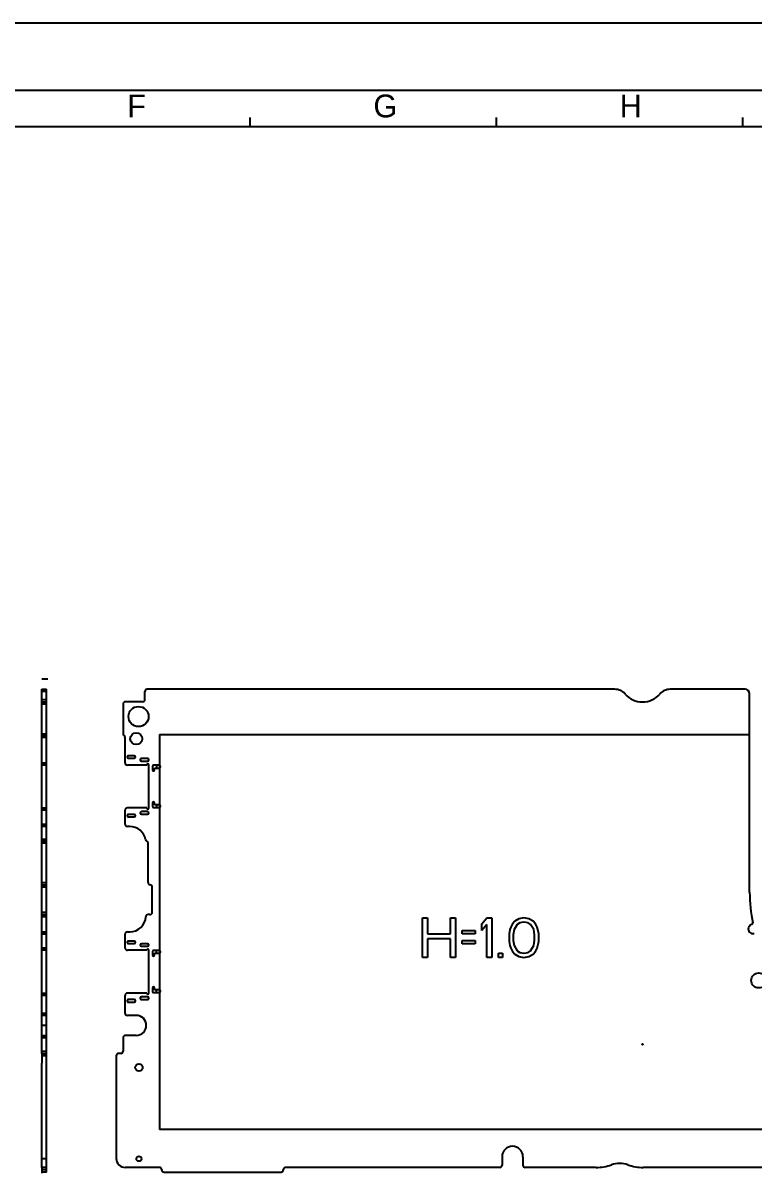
# Model space of a CAD drawing. Header units: millimetres. Extents: x 0 to 594, y 0 to 420.
# Drawn here: x 300.6 to 460.9, y 167.9 to 420 of the extents above; entities that cross this region are included whole.
import ezdxf

# ---------------------------------------------------------------- set-up
doc = ezdxf.new("R2010")
doc.units = ezdxf.units.MM
doc.header["$LTSCALE"] = 32.67
doc.layers.get('0').update_dxf_attribs({"linetype": 'CONTINUOUS'})
doc.styles.add('TEXTSTYLE_2', font='txt')

msp = doc.modelspace()

# ---------------------------------------------------------------- linework, layer by layer
at = {"color": 7, "linetype": 'CONTINUOUS'}
for p, q in [((0, 420), (594, 420)), ((20.42, 405.31), (571.42, 405.31)), ((350.42, 397.31), (350.42, 399.31)), ((404.42, 397.31), (404.42, 399.31)), ((458.42, 397.31), (458.42, 399.31)), ((26.42, 397.31), (564.92, 397.31)), ((304.74, 224.55), (304.74, 273.93)), ((304.74, 273.93), (305.74, 273.93)), ((305.74, 168.1), (305.74, 273.93)), ((327.31, 271.7), (327.31, 273.43)), ((430.34, 273.93), (327.81, 273.93)), ((458.91, 273.93), (442.47, 273.93)), ((459.91, 264.03), (459.91, 272.93)), ((304.74, 271.2), (305.74, 271.2)), ((322.51, 270.7), (322.51, 264.2)), ((326.81, 271.2), (323.01, 271.2)), ((322.96, 257.83), (322.96, 263.38)), ((330.49, 264.03), (330.49, 177.4)), ((330.49, 264.03), (459.91, 264.03)), ((459.91, 229.43), (459.91, 264.03)), ((305.74, 257.33), (304.74, 257.33)), ((327.7, 257.33), (323.46, 257.33)), ((324.97, 259.35), (323.67, 259.35)), ((323.67, 258.8), (324.97, 258.8)), ((327.87, 258.75), (326.57, 258.75)), ((326.57, 258.2), (327.87, 258.2)), ((328.2, 247.93), (328.2, 257.33)), ((330.45, 257.27), (329.2, 257.27)), ((329.86, 257.27), (329.86, 256.67)), ((328.97, 257.04), (328.97, 256.25)), ((329.42, 256.25), (329.42, 256.67)), ((329.42, 256.67), (330.45, 256.67)), ((304.74, 247.93), (305.74, 247.93)), ((322.96, 244.35), (322.96, 247.43)), ((327.7, 247.93), (323.46, 247.93)), ((327.87, 247.11), (326.57, 247.11)), ((328.97, 249.06), (328.97, 248.26)), ((329.2, 248.03), (330.45, 248.03)), ((329.42, 248.63), (329.42, 249.06)), ((330.45, 248.63), (329.42, 248.63)), ((329.86, 248.63), (329.86, 248.03)), ((324.97, 246.51), (323.67, 246.51)), ((323.67, 245.96), (324.97, 245.96)), ((326.57, 246.56), (327.87, 246.56)), ((305.74, 243.85), (304.74, 243.85)), ((324.01, 243.85), (323.46, 243.85)), ((328.01, 231.54), (328.01, 240.2)), ((328.91, 225.05), (328.91, 230.56)), ((304.74, 224.41), (304.74, 224.55)), ((304.74, 224.55), (305.74, 224.55)), ((304.74, 196.9), (304.74, 224.41)), ((328.41, 224.55), (328, 224.55)), ((388.18, 215.14), (388.18, 223.82)), ((388.18, 223.82), (389.27, 223.82)), ((389.27, 223.82), (389.27, 220.31)), ((394.33, 220.31), (394.33, 223.82)), ((394.33, 223.82), (395.41, 223.82)), ((395.41, 223.82), (395.41, 215.14)), ((401.2, 222.53), (402.28, 223.82)), ((401.2, 221.05), (401.2, 222.53)), ((402.28, 222.34), (401.2, 221.05)), ((402.28, 223.82), (403.37, 223.82)), ((402.28, 215.14), (402.28, 222.34)), ((403.37, 223.82), (403.37, 215.14)), ((407.89, 222.53), (407.53, 221.79)), ((408.43, 223.08), (407.89, 222.53)), ((408.97, 222.34), (408.25, 221.24)), ((409.33, 223.64), (408.43, 223.08)), ((409.51, 222.71), (408.97, 222.34)), ((410.42, 223.82), (409.33, 223.64)), ((410.42, 222.9), (409.51, 222.71)), ((411.5, 223.64), (410.42, 223.82)), ((411.32, 222.71), (410.42, 222.9)), ((411.86, 222.34), (411.32, 222.71)), ((412.41, 223.08), (411.5, 223.64)), ((412.59, 221.24), (411.86, 222.34)), ((412.95, 222.53), (412.41, 223.08)), ((413.31, 221.79), (412.95, 222.53)), ((304.74, 220.75), (305.74, 220.75)), ((322.96, 217.23), (322.96, 220.25)), ((323.46, 220.75), (324.01, 220.75)), ((389.27, 220.31), (394.33, 220.31)), ((396.86, 220.31), (396.86, 221.05)), ((396.86, 221.05), (399.75, 221.05)), ((399.75, 220.31), (396.86, 220.31)), ((399.75, 221.05), (399.75, 220.31)), ((407.35, 221.24), (407.16, 220.31)), ((407.16, 220.31), (407.16, 218.65)), ((407.53, 221.79), (407.35, 221.24)), ((408.25, 221.24), (408.07, 220.13)), ((408.07, 220.13), (408.07, 218.84)), ((412.77, 220.13), (412.59, 221.24)), ((412.77, 218.84), (412.77, 220.13)), ((413.49, 221.24), (413.31, 221.79)), ((413.67, 220.31), (413.49, 221.24)), ((413.67, 218.65), (413.67, 220.31)), ((324.97, 218.75), (323.67, 218.75)), ((323.67, 218.2), (324.97, 218.2)), ((327.87, 218.15), (326.57, 218.15)), ((326.57, 217.6), (327.87, 217.6)), ((389.27, 219.21), (389.27, 215.14)), ((394.33, 219.21), (389.27, 219.21)), ((394.33, 215.14), (394.33, 219.21)), ((396.86, 218.1), (396.86, 218.84)), ((396.86, 218.84), (399.75, 218.84)), ((399.75, 218.1), (396.86, 218.1)), ((399.75, 218.84), (399.75, 218.1)), ((407.16, 218.65), (407.35, 217.73)), ((407.35, 217.73), (407.53, 217.17)), ((407.53, 217.17), (407.89, 216.44)), ((408.07, 218.84), (408.25, 217.73)), ((408.25, 217.73), (408.97, 216.62)), ((411.86, 216.62), (412.59, 217.73)), ((412.59, 217.73), (412.77, 218.84)), ((412.95, 216.44), (413.31, 217.17)), ((413.31, 217.17), (413.49, 217.73)), ((413.49, 217.73), (413.67, 218.65)), ((305.74, 216.73), (304.74, 216.73)), ((327.7, 216.73), (323.46, 216.73)), ((328.2, 207.33), (328.2, 216.73)), ((328.97, 216.44), (328.97, 215.65)), ((330.45, 216.67), (329.2, 216.67)), ((329.42, 215.65), (329.42, 216.07)), ((329.42, 216.07), (330.45, 216.07)), ((329.86, 216.07), (329.86, 216.67)), ((389.27, 215.14), (388.18, 215.14)), ((395.41, 215.14), (394.33, 215.14)), ((403.37, 215.14), (402.28, 215.14)), ((404.81, 215.14), (404.81, 216.07)), ((404.81, 216.07), (405.72, 216.07)), ((405.72, 215.14), (404.81, 215.14)), ((405.72, 216.07), (405.72, 215.14)), ((407.89, 216.44), (408.43, 215.88)), ((408.43, 215.88), (409.33, 215.33)), ((408.97, 216.62), (409.51, 216.25)), ((409.33, 215.33), (410.42, 215.14)), ((409.51, 216.25), (410.42, 216.07)), ((410.42, 216.07), (411.32, 216.25)), ((410.42, 215.14), (411.5, 215.33)), ((411.32, 216.25), (411.86, 216.62)), ((411.5, 215.33), (412.41, 215.88)), ((412.41, 215.88), (412.95, 216.44)), ((304.74, 207.33), (305.74, 207.33)), ((322.96, 202.95), (322.96, 206.83)), ((327.7, 207.33), (323.46, 207.33)), ((328.97, 208.46), (328.97, 207.66)), ((329.2, 207.43), (330.45, 207.43)), ((329.42, 208.03), (329.42, 208.46)), ((330.45, 208.03), (329.42, 208.03)), ((329.86, 207.43), (329.86, 208.03)), ((324.97, 205.91), (323.67, 205.91)), ((323.67, 205.36), (324.97, 205.36)), ((327.87, 206.51), (326.57, 206.51)), ((326.57, 205.96), (327.87, 205.96)), ((305.74, 202.45), (304.74, 202.45)), ((325.41, 202.45), (323.46, 202.45)), ((304.74, 198.05), (305.74, 198.05)), ((304.74, 194.1), (304.74, 196.9)), ((322.51, 197.55), (322.51, 194.6)), ((325.41, 198.05), (323.01, 198.05)), ((436.31, 196.1), (436.51, 196.1)), ((436.41, 196.2), (436.41, 196)), ((304.74, 194.1), (305.74, 194.1)), ((304.74, 194.1), (304.74, 191.95)), ((304.74, 169.13), (304.74, 191.95)), ((321.01, 193.6), (321.01, 171.1)), ((322.01, 194.1), (321.51, 194.1)), ((542.28, 177.4), (330.49, 177.4)), ((405.61, 171.45), (405.61, 169.6)), ((410.21, 171.45), (410.21, 169.6)), ((304.74, 169.13), (304.74, 168.1)), ((305.74, 169.1), (304.74, 169.1)), ((330.51, 169.1), (323.01, 169.1)), ((405.11, 169.1), (358.16, 169.1)), ((426.24, 169.1), (410.71, 169.1)), ((513.66, 169.1), (436.58, 169.1)), ((305.74, 168.1), (304.74, 168.1)), ((304.74, 168.1), (304.74, 167.89)), ((331.51, 168.1), (357.16, 168.1))]:
    msp.add_line(p, q, dxfattribs=at)
at = {"color": 40, "linetype": 'CONTINUOUS'}
for p, q in [((305.99, 276.15), (304.74, 276.15)), ((305.74, 200.25), (304.74, 200.25))]:
    msp.add_line(p, q, dxfattribs=at)
at = {"color": 9, "linetype": 'CONTINUOUS'}
for p, q in [((305.74, 273.43), (304.74, 273.43)), ((304.74, 271.7), (305.74, 271.7)), ((305.74, 270.7), (304.74, 270.7)), ((304.74, 264.2), (305.74, 264.2)), ((305.74, 263.78), (304.74, 263.78)), ((305.74, 263.37), (304.74, 263.37)), ((304.74, 257.83), (305.74, 257.83)), ((305.74, 247.43), (304.74, 247.43)), ((304.74, 244.35), (305.74, 244.35)), ((305.74, 241.01), (304.74, 241.01)), ((305.74, 240.65), (304.74, 240.65)), ((305.74, 240.2), (304.74, 240.2)), ((304.74, 231.55), (305.74, 231.55)), ((304.74, 231.05), (305.74, 231.05)), ((305.74, 230.55), (304.74, 230.55)), ((304.74, 225.05), (305.74, 225.05)), ((305.74, 224.08), (304.74, 224.08)), ((305.74, 220.25), (304.74, 220.25)), ((304.74, 217.23), (305.74, 217.23)), ((305.74, 206.83), (304.74, 206.83)), ((304.74, 202.95), (305.74, 202.95)), ((305.74, 197.55), (304.74, 197.55)), ((304.74, 194.6), (305.74, 194.6)), ((305.74, 193.6), (304.74, 193.6)), ((304.74, 171.1), (305.74, 171.1)), ((305.74, 168.6), (304.74, 168.6))]:
    msp.add_line(p, q, dxfattribs=at)
at = {"color": 7, "linetype": 'CONTINUOUS'}
for centre, radius in [((325.91, 267.95), 2.2), ((325.41, 263.1), 1.3), ((461.91, 210.1), 1.65), ((436.41, 196.1), 0.1), ((326.01, 191.02), 0.8), ((326.01, 171.02), 0.55)]:
    msp.add_circle(centre, radius, dxfattribs=at)
for centre, radius, start, end in [((327.81, 273.43), 0.5, 90, 180), ((430.34, 270.93), 3, 40.7304, 90), ((436.41, 276.15), 5, 220.7304, 319.2696), ((442.47, 270.93), 3, 90, 139.2696), ((458.91, 272.93), 1, 0, 90), ((323.01, 270.7), 0.5, 90, 180), ((326.81, 271.7), 0.5, 270, 360), ((323.01, 264.2), 0.5, 180, 236.633), ((322.46, 263.37), 0.5, 0, 56.633), ((323.46, 257.83), 0.5, 180, 270), ((323.67, 259.07), 0.275, 90, 270), ((324.97, 259.07), 0.275, 270, 90), ((326.57, 258.47), 0.275, 90, 270), ((327.95, 257.33), 0.25, 0, 180), ((327.87, 258.47), 0.275, 270, 90), ((329.2, 257.04), 0.23, 90, 180), ((330.45, 256.97), 0.3, 270, 90), ((329.2, 256.25), 0.225, 180, 360), ((323.46, 247.43), 0.5, 90, 180), ((326.57, 246.83), 0.275, 90, 270), ((327.95, 247.93), 0.25, 180, 360), ((327.87, 246.83), 0.275, 270, 90), ((329.2, 249.06), 0.225, 0, 180), ((329.2, 248.26), 0.23, 180, 270), ((330.45, 248.33), 0.3, 270, 90), ((323.67, 246.23), 0.275, 90, 270), ((324.97, 246.23), 0.275, 270, 90), ((323.46, 244.35), 0.5, 180, 270), ((324.01, 240.35), 3.5, 10.8595, 90), ((327.93, 241.11), 0.5, 190.8595, 244.6359), ((327.51, 240.2), 0.5, 0, 64.6359), ((328.51, 231.55), 0.5, 180, 264.2608), ((328.41, 230.55), 0.5, 0, 84.2608), ((492.91, 229.43), 33, 180, 191.7627), ((328, 224.05), 0.5, 90, 177.134), ((328.41, 225.05), 0.5, 270, 360), ((324.01, 224.25), 3.5, 270, 357.134), ((460.61, 221.38), 1, 103.1802, 284.8198), ((460.31, 222.64), 0.3, 284.7846, 11.7627), ((323.46, 220.25), 0.5, 90, 180), ((323.46, 217.23), 0.5, 180, 270), ((323.67, 218.47), 0.275, 90, 270), ((324.97, 218.47), 0.275, 270, 90), ((326.57, 217.87), 0.275, 90, 270), ((327.95, 216.73), 0.25, 0, 180), ((327.87, 217.87), 0.275, 270, 90), ((329.2, 216.44), 0.23, 90, 180), ((329.2, 215.65), 0.225, 180, 360), ((330.45, 216.37), 0.3, 270, 90), ((323.46, 206.83), 0.5, 90, 180), ((327.95, 207.33), 0.25, 180, 360), ((329.2, 208.46), 0.225, 0, 180), ((329.2, 207.66), 0.23, 180, 270), ((330.45, 207.73), 0.3, 270, 90), ((323.67, 205.63), 0.275, 90, 270), ((324.97, 205.63), 0.275, 270, 90), ((326.57, 206.23), 0.275, 90, 270), ((327.87, 206.23), 0.275, 270, 90), ((323.46, 202.95), 0.5, 180, 270), ((325.41, 200.25), 2.2, 270, 90), ((323.01, 197.55), 0.5, 90, 180), ((322.01, 194.6), 0.5, 270, 360), ((321.51, 193.6), 0.5, 90, 180), ((407.91, 171.45), 2.3, 0, 180), ((323.01, 171.1), 2, 180, 270), ((330.51, 168.6), 0.5, 0, 90), ((358.16, 168.6), 0.5, 90, 180), ((405.11, 169.6), 0.5, 270, 360), ((410.71, 169.6), 0.5, 180, 270), ((426.24, 179.1), 10, 270, 289.7499), ((431.41, 164.7), 5.3, 70.2501, 109.7499), ((436.58, 179.1), 10, 250.2501, 270), ((331.51, 168.6), 0.5, 180, 270), ((357.16, 168.6), 0.5, 270, 360)]:
    msp.add_arc(centre, radius, start, end, dxfattribs=at)

# ---------------------------------------------------------------- texts
at = {"color": 7, "linetype": 'CONTINUOUS', "char_height": 5, "width": 5, "attachment_point": 1, "line_spacing_factor": 0.9, "style": 'TEXTSTYLE_2'}
for s, insert in [('F', (323.42, 404.31)), ('G', (377.42, 404.31)), ('H', (431.42, 404.31))]:
    msp.add_mtext(s, dxfattribs=dict(at, insert=insert))

doc.saveas('drawing.dxf')
